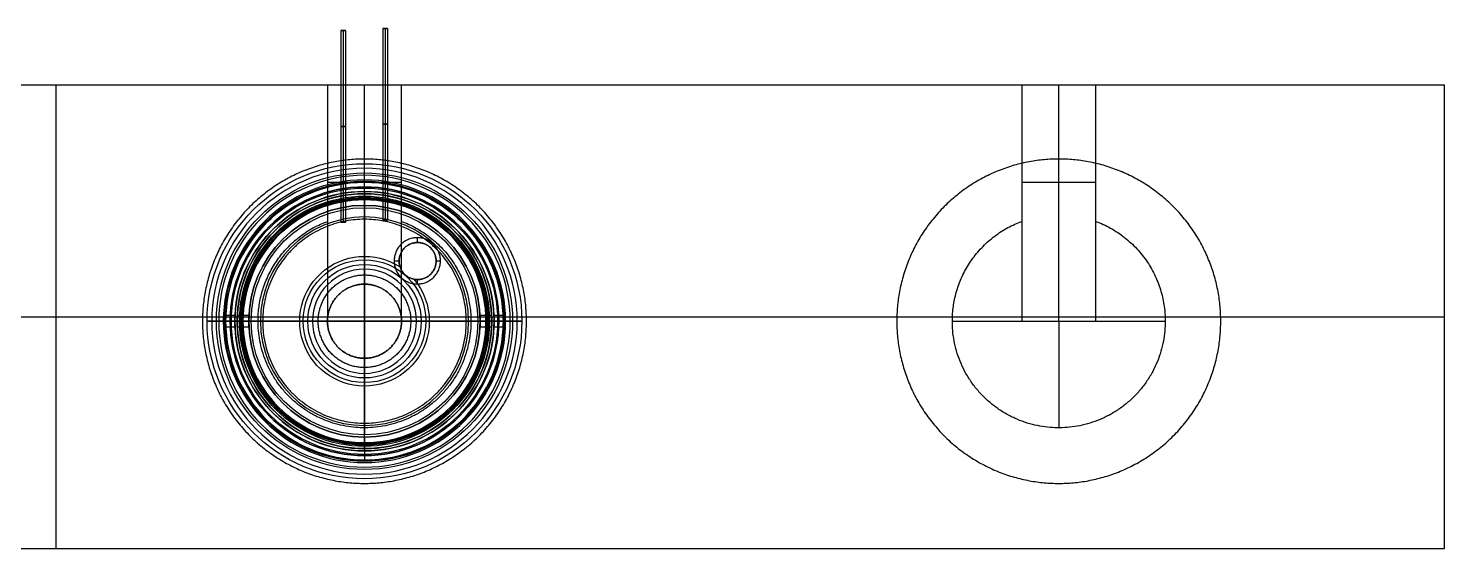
# Model space of a CAD drawing. Header units: millimetres. Extents: x 561 to 1161, y -49 to 63.
# Drawn here: x 855.2 to 1161.2, y -49.1 to 63.2 of the extents above; entities that cross this region are included whole.
import ezdxf

# ---------------------------------------------------------------- set-up
doc = ezdxf.new("R2010")
doc.units = ezdxf.units.MM
for name, color, linetype, true_color in [('bobines', 32, 'Continuous', 0xcb5a22), ('Case', 168, 'Continuous', 0x0b0b0b), ('imprimé', 152, 'Continuous', 0x1456c0), ('MDF', 33, 'Continuous', 0xc5a573)]:
    doc.layers.add(name, color=color, linetype=linetype, true_color=true_color)

msp = doc.modelspace()

# ---------------------------------------------------------------- linework, layer by layer
at = {"layer": 'bobines'}
for p, q in [((922.69, 62.77, -188.36), (923.69, 62.77, -188.36)), ((923.19, 62.77, -188.86), (923.19, 62.77, -187.86)), ((931.77, 63.21, -188.36), (932.77, 63.21, -188.36)), ((932.27, 63.21, -188.86), (932.27, 63.21, -187.86)), ((927.82, 22, -187.15), (927.82, 10, -187.15)), ((927.82, 22, -189.45), (927.82, 10, -189.45)), ((931.77, 21.78, -188.36), (932.77, 21.78, -188.36)), ((932.27, 21.78, -188.86), (932.27, 21.78, -187.86)), ((922.69, 21.35, -188.36), (923.69, 21.35, -188.36)), ((923.19, 21.35, -188.86), (923.19, 21.35, -187.86)), ((905.82, 0, -187.15), (917.82, 0, -187.15)), ((905.82, 0, -189.45), (917.82, 0, -189.45)), ((937.82, 0, -187.15), (949.82, 0, -187.15)), ((937.82, 0, -189.45), (949.82, 0, -189.45)), ((927.82, -10, -187.15), (927.82, -22, -187.15)), ((927.82, -10, -189.45), (927.82, -22, -189.45))]:
    msp.add_line(p, q, dxfattribs=at)
at = {"layer": 'bobines', "extrusion": (0, -1, 0)}
for points in [[(923.69, 62.77, -188.36), (923.69, 62.77, -187.86), (923.19, 62.77, -187.86), (922.69, 62.77, -187.86), (922.69, 62.77, -188.36), (922.69, 62.77, -188.86), (923.19, 62.77, -188.86), (923.69, 62.77, -188.86), (923.69, 62.77, -188.36)], [(932.77, 63.21, -188.36), (932.77, 63.21, -187.86), (932.27, 63.21, -187.86), (931.77, 63.21, -187.86), (931.77, 63.21, -188.36), (931.77, 63.21, -188.86), (932.27, 63.21, -188.86), (932.77, 63.21, -188.86), (932.77, 63.21, -188.36)], [(923.69, 42.06, -188.36), (923.69, 42.06, -187.86), (923.19, 42.06, -187.86), (922.69, 42.06, -187.86), (922.69, 42.06, -188.36), (922.69, 42.06, -188.86), (923.19, 42.06, -188.86), (923.69, 42.06, -188.86), (923.69, 42.06, -188.36)], [(932.77, 42.5, -188.36), (932.77, 42.5, -187.86), (932.27, 42.5, -187.86), (931.77, 42.5, -187.86), (931.77, 42.5, -188.36), (931.77, 42.5, -188.86), (932.27, 42.5, -188.86), (932.77, 42.5, -188.86), (932.77, 42.5, -188.36)], [(932.77, 21.78, -188.36), (932.77, 21.78, -187.86), (932.27, 21.78, -187.86), (931.77, 21.78, -187.86), (931.77, 21.78, -188.36), (931.77, 21.78, -188.86), (932.27, 21.78, -188.86), (932.77, 21.78, -188.86), (932.77, 21.78, -188.36)], [(923.69, 21.35, -188.36), (923.69, 21.35, -187.86), (923.19, 21.35, -187.86), (922.69, 21.35, -187.86), (922.69, 21.35, -188.36), (922.69, 21.35, -188.86), (923.19, 21.35, -188.86), (923.69, 21.35, -188.86), (923.69, 21.35, -188.36)]]:
    msp.add_rational_spline(points, [1, 0.707106781187, 1, 0.707106781187, 1, 0.707106781187, 1, 0.707106781187, 1], degree=2, knots=[0, 0, 0, 0.785398, 0.785398, 1.570796, 1.570796, 2.356194, 2.356194, 3.141593, 3.141593, 3.141593], dxfattribs=at)
at = {"layer": 'bobines'}
for points in [[(922.69, 62.77, -188.36), (922.69, 42.06, -188.36), (922.69, 21.35, -188.36)], [(923.19, 62.77, -187.86), (923.19, 42.06, -187.86), (923.19, 21.35, -187.86)], [(923.19, 62.77, -188.86), (923.19, 42.06, -188.86), (923.19, 21.35, -188.86)], [(923.69, 62.77, -188.36), (923.69, 42.06, -188.36), (923.69, 21.35, -188.36)], [(931.77, 63.21, -188.36), (931.77, 42.5, -188.36), (931.77, 21.78, -188.36)], [(932.27, 63.21, -187.86), (932.27, 42.5, -187.86), (932.27, 21.78, -187.86)], [(932.27, 63.21, -188.86), (932.27, 42.5, -188.86), (932.27, 21.78, -188.86)], [(932.77, 63.21, -188.36), (932.77, 42.5, -188.36), (932.77, 21.78, -188.36)], [(927.82, 22, -187.15), (927.82, 22, -188.3), (927.82, 22, -189.45)], [(927.82, 10, -189.45), (927.82, 10, -188.3), (927.82, 10, -187.15)], [(917.82, 0, -189.45), (917.82, 0, -188.3), (917.82, 0, -187.15)], [(905.82, 0, -187.15), (905.82, 0, -188.3), (905.82, 0, -189.45)], [(937.82, 0, -189.45), (937.82, 0, -188.3), (937.82, 0, -187.15)], [(949.82, 0, -187.15), (949.82, 0, -188.3), (949.82, 0, -189.45)], [(927.82, -10, -189.45), (927.82, -10, -188.3), (927.82, -10, -187.15)], [(927.82, -22, -187.15), (927.82, -22, -188.3), (927.82, -22, -189.45)]]:
    msp.add_open_spline(points, degree=2, dxfattribs=at)
for points, knots in [([(949.82, 0, -187.15), (949.82, -22, -187.15), (927.82, -22, -187.15), (905.82, -22, -187.15), (905.82, 0, -187.15), (905.82, 22, -187.15), (927.82, 22, -187.15), (949.82, 22, -187.15), (949.82, 0, -187.15)], [0, 0, 0, 34.557519, 34.557519, 69.115038, 69.115038, 103.672558, 103.672558, 138.230077, 138.230077, 138.230077]), ([(949.82, 0, -189.45), (949.82, -22, -189.45), (927.82, -22, -189.45), (905.82, -22, -189.45), (905.82, 0, -189.45), (905.82, 22, -189.45), (927.82, 22, -189.45), (949.82, 22, -189.45), (949.82, 0, -189.45)], [0, 0, 0, 34.557519, 34.557519, 69.115038, 69.115038, 103.672558, 103.672558, 138.230077, 138.230077, 138.230077]), ([(949.82, 0, -188.3), (949.82, -22, -188.3), (927.82, -22, -188.3), (905.82, -22, -188.3), (905.82, 0, -188.3), (905.82, 22, -188.3), (927.82, 22, -188.3), (949.82, 22, -188.3), (949.82, 0, -188.3)], [0, 0, 0, 34.557519, 34.557519, 69.115038, 69.115038, 103.672558, 103.672558, 138.230077, 138.230077, 138.230077]), ([(937.82, 0, -187.15), (937.82, 10, -187.15), (927.82, 10, -187.15), (917.82, 10, -187.15), (917.82, 0, -187.15), (917.82, -10, -187.15), (927.82, -10, -187.15), (937.82, -10, -187.15), (937.82, 0, -187.15)], [0, 0, 0, 15.707963, 15.707963, 31.415927, 31.415927, 47.12389, 47.12389, 62.831853, 62.831853, 62.831853]), ([(937.82, 0, -189.45), (937.82, 10, -189.45), (927.82, 10, -189.45), (917.82, 10, -189.45), (917.82, 0, -189.45), (917.82, -10, -189.45), (927.82, -10, -189.45), (937.82, -10, -189.45), (937.82, 0, -189.45)], [0, 0, 0, 15.707963, 15.707963, 31.415927, 31.415927, 47.12389, 47.12389, 62.831853, 62.831853, 62.831853]), ([(937.82, 0, -188.43), (937.82, 10, -188.43), (927.82, 10, -188.43), (917.82, 10, -188.43), (917.82, 0, -188.43), (917.82, -10, -188.43), (927.82, -10, -188.43), (937.82, -10, -188.43), (937.82, 0, -188.43)], [0, 0, 0, 15.707963, 15.707963, 31.415927, 31.415927, 47.12389, 47.12389, 62.831853, 62.831853, 62.831853])]:
    msp.add_rational_spline(points, [1, 0.707106781187, 1, 0.707106781187, 1, 0.707106781187, 1, 0.707106781187, 1], degree=2, knots=knots, dxfattribs=at)
at = {"layer": 'Case'}
for p, q in [((939.23, 18.04, 70.71), (939.23, 16.99, 70.71)), ((934.23, 13.04, 70.71), (935.29, 13.04, 70.71)), ((943.29, 13.04, 70.71), (944.23, 13.04, 70.71)), ((939.23, 8.99, 70.71), (939.23, 8.04, 70.71))]:
    msp.add_line(p, q, dxfattribs=at)
at = {"layer": 'Case', "extrusion": (1, 0, 0)}
for points in [[(30, -30.09), (34, -63.09)], [(34, -63.09), (26.5, -68.09)], [(30, 49.91), (33, 67.91)], [(33, 67.91), (28, 71.91)], [(30, -6.09), (30, -30.09)], [(30, -5.59), (30, 49.91)], [(24.5, -66.09), (29, -63.09)], [(29, -63.09), (25, -30.09)], [(28, 10.41), (28, -5.59)], [(27.5, 8.91), (27.5, -6.09)], [(22.5, 68.91), (27.5, 64.91)], [(27.5, 64.91), (25, 49.91)], [(25, 9.91), (26.5, 9.91)], [(25, -30.09), (25, 9.91)], [(25, 49.91), (25, 10.41)], [(0, -6.09), (0, -30.09)], [(0, -5.59), (0, 0.9)], [(0, 3.4), (0, 49.91)], [(0, 10.41), (0, 3.4)], [(0, 0.9), (0, -5.59)], [(0, 8.91), (0, 3.4)], [(0, 0.9), (0, -6.09)], [(0, -30.09), (0, 0.9)], [(0, 3.4), (0, 9.91)], [(0, 49.91), (0, 10.41)], [(0, -30.09), (0, 0.9)], [(0, 3.4), (0, 9.91)], [(0, 49.91), (0, 10.41)], [(0, 0.9), (0, -6.09)], [(0, 10.41), (0, 3.4)], [(0, 0.9), (0, -5.59)], [(0, -6.09), (0, -30.09)], [(0, -5.59), (0, 0.9)], [(0, 3.4), (0, 49.91)], [(0, 8.91), (0, 3.4)], [(-22.5, 68.91), (-27.5, 64.91)], [(-24.5, -66.09), (-29, -63.09)], [(-29, -63.09), (-25, -30.09)], [(-25, -30.09), (-25, 9.91)], [(-25, 9.91), (-26.5, 9.91)], [(-27.5, 64.91), (-25, 49.91)], [(-25, 49.91), (-25, 10.41)], [(-34, -63.09), (-26.5, -68.09)], [(-27.5, 8.91), (-27.5, -6.09)], [(-28, 10.41), (-28, -5.59)], [(-33, 67.91), (-28, 71.91)], [(-30, -6.09), (-30, -30.09)], [(-30, -30.09), (-34, -63.09)], [(-30, -5.59), (-30, 49.91)], [(-30, 49.91), (-33, 67.91)]]:
    msp.add_lwpolyline(points, dxfattribs=at)
at = {"layer": 'Case'}
for points in [[(927.82, 27.5), (927.82, 30)], [(927.82, 28), (927.82, 30)], [(927.82, 28), (927.82, 8)], [(927.82, 25), (927.82, 28)], [(927.82, 26.5), (927.82, 0)], [(927.82, 0), (927.82, 24.5)], [(927.82, 8), (927.82, 22.5)], [(900.32, 0), (897.82, 0)], [(899.82, 0), (897.82, 0)], [(899.82, 0), (919.82, 0)], [(902.82, 0), (899.82, 0)], [(901.32, 0), (927.82, 0)], [(927.82, 0), (903.32, 0)], [(919.82, 0), (905.32, 0)], [(927.82, 0), (952.32, 0)], [(954.32, 0), (927.82, 0)], [(927.82, -26.5), (927.82, 0)], [(927.82, 0), (927.82, -24.5)], [(955.82, 0), (935.82, 0)], [(935.82, 0), (950.32, 0)], [(952.82, 0), (955.82, 0)], [(955.32, 0), (957.82, 0)], [(955.82, 0), (957.82, 0)], [(927.82, -28), (927.82, -8)], [(927.82, -8), (927.82, -22.5)], [(927.82, -25), (927.82, -28)], [(927.82, -27.5), (927.82, -30)], [(927.82, -28), (927.82, -30)]]:
    msp.add_lwpolyline(points, dxfattribs=at)
at = {"layer": 'Case', "extrusion": (0, 1, 0)}
for points in [[(-897.82, -30.09), (-893.82, -63.09)], [(-893.82, -63.09), (-901.32, -68.09)], [(-897.82, 49.91), (-894.82, 67.91)], [(-894.82, 67.91), (-899.82, 71.91)], [(-903.32, -66.09), (-898.82, -63.09)], [(-898.82, -63.09), (-902.82, -30.09)], [(-905.32, 68.91), (-900.32, 64.91)], [(-900.32, 64.91), (-902.82, 49.91)], [(-902.82, 9.91), (-901.32, 9.91)], [(-950.32, 68.91), (-955.32, 64.91)], [(-952.32, -66.09), (-956.82, -63.09)], [(-952.82, 9.91), (-954.32, 9.91)], [(-956.82, -63.09), (-952.82, -30.09)], [(-955.32, 64.91), (-952.82, 49.91)], [(-961.82, -63.09), (-954.32, -68.09)], [(-960.82, 67.91), (-955.82, 71.91)], [(-957.82, -30.09), (-961.82, -63.09)], [(-957.82, 49.91), (-960.82, 67.91)]]:
    msp.add_lwpolyline(points, dxfattribs=at)
at = {"layer": 'Case'}
for centre, radius in [((927.82, 0, -63.09), 34), ((927.82, 0, -46.59), 32), ((927.82, 0, -65.59), 30.25), ((927.82, 0, -6.09), 30), ((927.82, 0, -30.09), 30), ((927.82, 0, -18.09), 30), ((927.82, 0, -63.09), 29), ((927.82, 0, -6.09), 28.75), ((927.82, 0, -6.09), 27.5), ((927.82, 0, 8.91), 27.5), ((927.82, 0, -46.59), 27), ((927.82, 0, 9.41), 27), ((927.82, 0, -64.59), 26.75), ((927.82, 0, -68.09), 26.5), ((927.82, 0, 9.91), 26.5), ((927.82, 0, 9.91), 26.25), ((927.82, 0, -30.09), 25), ((927.82, 0, 9.91), 25), ((927.82, 0, -10.09), 25), ((927.82, 0, -66.09), 24.5), ((927.82, 0, -68.09), 13.25), ((927.82, 0, -66.09), 12.25)]:
    msp.add_circle(centre, radius, dxfattribs=at)
at = {"layer": 'Case', "extrusion": (0, 0, -1)}
for centre, radius in [((-927.82, 0, -67.91), 33), ((-927.82, 0, -58.91), 31.5), ((-927.82, 0, -69.91), 30.5), ((-927.82, 0, 5.59), 30), ((-927.82, 0, -49.91), 30), ((-927.82, 0, -22.16), 30), ((-927.82, 0, 5.59), 29), ((-927.82, 0, -10.41), 28), ((-927.82, 0, 5.59), 28), ((-927.82, 0, -71.91), 28), ((-927.82, 0, -64.91), 27.5), ((-927.82, 0, -10.41), 26.5), ((-927.82, 0, -57.41), 26.25), ((-927.82, 0, -49.91), 25), ((-927.82, 0, -10.41), 25), ((-927.82, 0, -66.91), 25), ((-927.82, 0, -30.16), 25), ((-927.82, 0, -68.91), 22.5), ((-927.82, 0, -68.91), 11.25)]:
    msp.add_circle(centre, radius, dxfattribs=at)
for centre, radius, start, end in [((-927.82, 0, -2.41), 28, 2.5066, 177.4934), ((-927.82, 0, -71.91), 14, 180, 123.2653), ((-927.82, 0, -71.91), 14, 139.6252, 180), ((-927.82, 0, -2.41), 28, 182.5066, 357.4934)]:
    msp.add_arc(centre, radius, start, end, dxfattribs=at)
at = {"layer": 'Case'}
for start, end in [(2.5535, 177.4465), (182.5535, 357.4465)]:
    msp.add_arc((927.82, 0, 1.91), 27.5, start, end, dxfattribs=at)
for points in [[(927.82, 27.5, 8.91), (927.82, 27, 9.41), (927.82, 26.5, 9.91)], [(939.23, 18.04, 70.71), (939.23, 18.04, 69.81), (939.23, 18.04, 68.91)], [(939.29, 16.99, 71.91), (939.29, 16.99, 71.31), (939.29, 16.99, 70.71)], [(934.23, 13.04, 70.71), (934.23, 13.04, 69.81), (934.23, 13.04, 68.91)], [(935.29, 12.99, 71.91), (935.29, 12.99, 71.31), (935.29, 12.99, 70.71)], [(943.29, 12.99, 71.91), (943.29, 12.99, 71.31), (943.29, 12.99, 70.71)], [(944.23, 13.04, 70.71), (944.23, 13.04, 69.81), (944.23, 13.04, 68.91)], [(927.82, 8, 71.91), (927.82, 8, 70.41), (927.82, 8, 68.91)], [(939.23, 8.04, 70.71), (939.23, 8.04, 69.81), (939.23, 8.04, 68.91)], [(939.29, 8.99, 71.91), (939.29, 8.99, 71.31), (939.29, 8.99, 70.71)], [(899.82, 0, 0.9), (898.82, 0, 0.9), (897.82, 0, 0.9)], [(899.85, 1.25, 2.15), (898.85, 1.25, 2.15), (897.85, 1.25, 2.15)], [(902.82, 0, 0.9), (901.57, 0, 0.9), (900.32, 0, 0.9)], [(900.32, 0, 8.91), (900.82, 0, 9.41), (901.32, 0, 9.91)], [(902.85, 1.25, 2.15), (901.6, 1.25, 2.15), (900.35, 1.25, 2.15)], [(935.82, 0, 71.91), (935.82, 0, 70.41), (935.82, 0, 68.91)], [(955.29, 1.25, 2.15), (954.04, 1.25, 2.15), (952.79, 1.25, 2.15)], [(955.32, 0, 0.9), (954.07, 0, 0.9), (952.82, 0, 0.9)], [(957.79, 1.25, 2.15), (956.79, 1.25, 2.15), (955.79, 1.25, 2.15)], [(957.82, 0, 0.9), (956.82, 0, 0.9), (955.82, 0, 0.9)], [(899.82, 0, 3.4), (898.82, 0, 3.4), (897.82, 0, 3.4)], [(899.85, -1.25, 2.15), (898.85, -1.25, 2.15), (897.85, -1.25, 2.15)], [(902.82, 0, 3.4), (901.57, 0, 3.4), (900.32, 0, 3.4)], [(902.85, -1.25, 2.15), (901.6, -1.25, 2.15), (900.35, -1.25, 2.15)], [(919.82, 0, 71.91), (919.82, 0, 70.41), (919.82, 0, 68.91)], [(955.29, -1.25, 2.15), (954.04, -1.25, 2.15), (952.79, -1.25, 2.15)], [(955.32, 0, 3.4), (954.07, 0, 3.4), (952.82, 0, 3.4)], [(955.32, 0, 8.91), (954.82, 0, 9.41), (954.32, 0, 9.91)], [(957.79, -1.25, 2.15), (956.79, -1.25, 2.15), (955.79, -1.25, 2.15)], [(957.82, 0, 3.4), (956.82, 0, 3.4), (955.82, 0, 3.4)], [(927.82, -8, 71.91), (927.82, -8, 70.41), (927.82, -8, 68.91)], [(927.82, -27.5, 8.91), (927.82, -27, 9.41), (927.82, -26.5, 9.91)]]:
    msp.add_open_spline(points, degree=2, dxfattribs=at)
for points, knots in [([(944.23, 13.04, 70.71), (944.23, 8.04, 70.71), (939.23, 8.04, 70.71), (934.23, 8.04, 70.71), (934.23, 13.04, 70.71), (934.23, 18.04, 70.71), (939.23, 18.04, 70.71), (944.23, 18.04, 70.71), (944.23, 13.04, 70.71)], [0, 0, 0, 7.853982, 7.853982, 15.707963, 15.707963, 23.561945, 23.561945, 31.415927, 31.415927, 31.415927]), ([(944.23, 13.04, 68.91), (944.23, 8.04, 68.91), (939.23, 8.04, 68.91), (934.23, 8.04, 68.91), (934.23, 13.04, 68.91), (934.23, 18.04, 68.91), (939.23, 18.04, 68.91), (944.23, 18.04, 68.91), (944.23, 13.04, 68.91)], [0, 0, 0, 7.853982, 7.853982, 15.707963, 15.707963, 23.561945, 23.561945, 31.415927, 31.415927, 31.415927]), ([(944.23, 13.04, 69.21), (944.23, 8.04, 69.21), (939.23, 8.04, 69.21), (934.23, 8.04, 69.21), (934.23, 13.04, 69.21), (934.23, 18.04, 69.21), (939.23, 18.04, 69.21), (944.23, 18.04, 69.21), (944.23, 13.04, 69.21)], [0, 0, 0, 7.853982, 7.853982, 15.707963, 15.707963, 23.561945, 23.561945, 31.415927, 31.415927, 31.415927]), ([(943.29, 12.99, 70.71), (943.29, 16.99, 70.71), (939.29, 16.99, 70.71), (935.29, 16.99, 70.71), (935.29, 12.99, 70.71), (935.29, 8.99, 70.71), (939.29, 8.99, 70.71), (943.29, 8.99, 70.71), (943.29, 12.99, 70.71)], [-25.132741, -25.132741, -25.132741, -18.849556, -18.849556, -12.566371, -12.566371, -6.283185, -6.283185, 0, 0, 0]), ([(943.29, 12.99, 71.91), (943.29, 16.99, 71.91), (939.29, 16.99, 71.91), (935.29, 16.99, 71.91), (935.29, 12.99, 71.91), (935.29, 8.99, 71.91), (939.29, 8.99, 71.91), (943.29, 8.99, 71.91), (943.29, 12.99, 71.91)], [-25.132741, -25.132741, -25.132741, -18.849556, -18.849556, -12.566371, -12.566371, -6.283185, -6.283185, 0, 0, 0]), ([(943.29, 12.99, 71.24), (943.29, 8.99, 71.24), (939.29, 8.99, 71.24), (935.29, 8.99, 71.24), (935.29, 12.99, 71.24), (935.29, 16.99, 71.24), (939.29, 16.99, 71.24), (943.29, 16.99, 71.24), (943.29, 12.99, 71.24)], [0, 0, 0, 6.283185, 6.283185, 12.566371, 12.566371, 18.849556, 18.849556, 25.132741, 25.132741, 25.132741]), ([(935.82, 0, 71.91), (935.82, 8, 71.91), (927.82, 8, 71.91), (919.82, 8, 71.91), (919.82, 0, 71.91), (919.82, -8, 71.91), (927.82, -8, 71.91), (935.82, -8, 71.91), (935.82, 0, 71.91)], [-50.265482, -50.265482, -50.265482, -37.699112, -37.699112, -25.132741, -25.132741, -12.566371, -12.566371, 0, 0, 0]), ([(935.82, 0, 68.91), (935.82, -8, 68.91), (927.82, -8, 68.91), (919.82, -8, 68.91), (919.82, 0, 68.91), (919.82, 8, 68.91), (927.82, 8, 68.91), (935.82, 8, 68.91), (935.82, 0, 68.91)], [0, 0, 0, 12.566371, 12.566371, 25.132741, 25.132741, 37.699112, 37.699112, 50.265482, 50.265482, 50.265482]), ([(935.82, 0, 71.26), (935.82, -8, 71.26), (927.82, -8, 71.26), (919.82, -8, 71.26), (919.82, 0, 71.26), (919.82, 8, 71.26), (927.82, 8, 71.26), (935.82, 8, 71.26), (935.82, 0, 71.26)], [0, 0, 0, 12.566371, 12.566371, 25.132741, 25.132741, 37.699112, 37.699112, 50.265482, 50.265482, 50.265482])]:
    msp.add_rational_spline(points, [1, 0.707106781187, 1, 0.707106781187, 1, 0.707106781187, 1, 0.707106781187, 1], degree=2, knots=knots, dxfattribs=at)
for points, knots in [([(897.85, 1.25, 2.15), (897.85, 1.25, 1.99), (897.85, 1.22, 1.83), (897.84, 1.09, 1.52), (897.84, 1, 1.39), (897.83, 0.77, 1.15), (897.83, 0.63, 1.06), (897.82, 0.33, 0.94), (897.82, 0.16, 0.9), (897.82, 0, 0.9), (897.82, -0.16, 0.9), (897.82, -0.33, 0.94), (897.83, -0.63, 1.06), (897.83, -0.77, 1.15), (897.84, -1, 1.39), (897.84, -1.09, 1.52), (897.85, -1.22, 1.83), (897.85, -1.25, 1.99), (897.85, -1.25, 2.15), (897.85, -1.25, 2.32), (897.85, -1.22, 2.48), (897.84, -1.09, 2.78), (897.84, -1, 2.92), (897.83, -0.77, 3.15), (897.83, -0.63, 3.25), (897.82, -0.33, 3.37), (897.82, -0.16, 3.4), (897.82, 0, 3.4), (897.82, 0.16, 3.4), (897.82, 0.33, 3.37), (897.83, 0.63, 3.25), (897.83, 0.77, 3.15), (897.84, 1, 2.92), (897.84, 1.09, 2.78), (897.85, 1.22, 2.48), (897.85, 1.25, 2.32), (897.85, 1.25, 2.15)], [0, 0, 0, 0, 0.494101, 0.494101, 0.98818, 0.98818, 1.482259, 1.482259, 1.976359, 1.976359, 1.976359, 2.47046, 2.47046, 2.964539, 2.964539, 3.458618, 3.458618, 3.952719, 3.952719, 3.952719, 4.44682, 4.44682, 4.940899, 4.940899, 5.434978, 5.434978, 5.929078, 5.929078, 5.929078, 6.423179, 6.423179, 6.917258, 6.917258, 7.411337, 7.411337, 7.905438, 7.905438, 7.905438, 7.905438]), ([(899.85, 1.25, 2.15), (899.85, 1.25, 2.32), (899.85, 1.22, 2.48), (899.84, 1.09, 2.78), (899.84, 1, 2.92), (899.83, 0.77, 3.15), (899.83, 0.63, 3.25), (899.82, 0.33, 3.37), (899.82, 0.16, 3.4), (899.82, 0, 3.4), (899.82, -0.16, 3.4), (899.82, -0.33, 3.37), (899.83, -0.63, 3.25), (899.83, -0.77, 3.15), (899.84, -1, 2.92), (899.84, -1.09, 2.78), (899.85, -1.22, 2.48), (899.85, -1.25, 2.32), (899.85, -1.25, 2.15), (899.85, -1.25, 1.99), (899.85, -1.22, 1.83), (899.84, -1.09, 1.52), (899.84, -1, 1.39), (899.83, -0.77, 1.15), (899.83, -0.63, 1.06), (899.82, -0.33, 0.94), (899.82, -0.16, 0.9), (899.82, 0, 0.9), (899.82, 0.16, 0.9), (899.82, 0.33, 0.94), (899.83, 0.63, 1.06), (899.83, 0.77, 1.15), (899.84, 1, 1.39), (899.84, 1.09, 1.52), (899.85, 1.22, 1.83), (899.85, 1.25, 1.99), (899.85, 1.25, 2.15)], [0, 0, 0, 0, 0.494111, 0.494111, 0.988196, 0.988196, 1.482282, 1.482282, 1.976393, 1.976393, 1.976393, 2.470503, 2.470503, 2.964589, 2.964589, 3.458674, 3.458674, 3.952785, 3.952785, 3.952785, 4.446896, 4.446896, 4.940981, 4.940981, 5.435067, 5.435067, 5.929178, 5.929178, 5.929178, 6.423288, 6.423288, 6.917374, 6.917374, 7.411459, 7.411459, 7.90557, 7.90557, 7.90557, 7.90557]), ([(900.35, 1.25, 2.15), (900.35, 1.25, 1.99), (900.35, 1.22, 1.83), (900.34, 1.09, 1.52), (900.34, 1, 1.39), (900.33, 0.77, 1.15), (900.33, 0.63, 1.06), (900.32, 0.33, 0.94), (900.32, 0.16, 0.9), (900.32, 0, 0.9), (900.32, -0.16, 0.9), (900.32, -0.33, 0.94), (900.33, -0.63, 1.06), (900.33, -0.77, 1.15), (900.34, -1, 1.39), (900.34, -1.09, 1.52), (900.35, -1.22, 1.83), (900.35, -1.25, 1.99), (900.35, -1.25, 2.15), (900.35, -1.25, 2.32), (900.35, -1.22, 2.48), (900.34, -1.09, 2.78), (900.34, -1, 2.92), (900.33, -0.77, 3.15), (900.33, -0.63, 3.25), (900.32, -0.33, 3.37), (900.32, -0.16, 3.4), (900.32, 0, 3.4), (900.32, 0.16, 3.4), (900.32, 0.33, 3.37), (900.33, 0.63, 3.25), (900.33, 0.77, 3.15), (900.34, 1, 2.92), (900.34, 1.09, 2.78), (900.35, 1.22, 2.48), (900.35, 1.25, 2.32), (900.35, 1.25, 2.15)], [0, 0, 0, 0, 0.494114, 0.494114, 0.988201, 0.988201, 1.482288, 1.482288, 1.976402, 1.976402, 1.976402, 2.470515, 2.470515, 2.964603, 2.964603, 3.45869, 3.45869, 3.952804, 3.952804, 3.952804, 4.446917, 4.446917, 4.941005, 4.941005, 5.435092, 5.435092, 5.929206, 5.929206, 5.929206, 6.423319, 6.423319, 6.917407, 6.917407, 7.411494, 7.411494, 7.905608, 7.905608, 7.905608, 7.905608]), ([(902.85, 1.25, 2.15), (902.85, 1.25, 2.32), (902.85, 1.22, 2.48), (902.84, 1.09, 2.78), (902.84, 1, 2.92), (902.83, 0.77, 3.15), (902.83, 0.63, 3.25), (902.82, 0.33, 3.37), (902.82, 0.16, 3.4), (902.82, 0, 3.4), (902.82, -0.16, 3.4), (902.82, -0.33, 3.37), (902.83, -0.63, 3.25), (902.83, -0.77, 3.15), (902.84, -1, 2.92), (902.84, -1.09, 2.78), (902.85, -1.22, 2.48), (902.85, -1.25, 2.32), (902.85, -1.25, 2.15), (902.85, -1.25, 1.99), (902.85, -1.22, 1.83), (902.84, -1.09, 1.52), (902.84, -1, 1.39), (902.83, -0.77, 1.15), (902.83, -0.63, 1.06), (902.82, -0.33, 0.94), (902.82, -0.16, 0.9), (902.82, 0, 0.9), (902.82, 0.16, 0.9), (902.82, 0.33, 0.94), (902.83, 0.63, 1.06), (902.83, 0.77, 1.15), (902.84, 1, 1.39), (902.84, 1.09, 1.52), (902.85, 1.22, 1.83), (902.85, 1.25, 1.99), (902.85, 1.25, 2.15)], [0, 0, 0, 0, 0.49413, 0.49413, 0.988229, 0.988229, 1.482327, 1.482327, 1.976458, 1.976458, 1.976458, 2.470588, 2.470588, 2.964687, 2.964687, 3.458785, 3.458785, 3.952916, 3.952916, 3.952916, 4.447046, 4.447046, 4.941144, 4.941144, 5.435243, 5.435243, 5.929373, 5.929373, 5.929373, 6.423504, 6.423504, 6.917602, 6.917602, 7.411701, 7.411701, 7.905831, 7.905831, 7.905831, 7.905831]), ([(952.79, 1.25, 2.15), (952.79, 1.25, 1.99), (952.79, 1.22, 1.83), (952.8, 1.09, 1.52), (952.8, 1, 1.39), (952.81, 0.77, 1.15), (952.81, 0.63, 1.06), (952.82, 0.33, 0.94), (952.82, 0.16, 0.9), (952.82, 0, 0.9)], [0, 0, 0, 0, 0.49413, 0.49413, 0.988229, 0.988229, 1.482327, 1.482327, 1.976458, 1.976458, 1.976458, 1.976458]), ([(952.82, 0, 3.4), (952.82, 0.16, 3.4), (952.82, 0.33, 3.37), (952.81, 0.63, 3.25), (952.81, 0.77, 3.15), (952.8, 1, 2.92), (952.8, 1.09, 2.78), (952.79, 1.22, 2.48), (952.79, 1.25, 2.32), (952.79, 1.25, 2.15)], [0, 0, 0, 0, 0.49413, 0.49413, 0.988229, 0.988229, 1.482327, 1.482327, 1.976458, 1.976458, 1.976458, 1.976458]), ([(952.82, 0, 0.9), (952.82, -0.16, 0.9), (952.82, -0.33, 0.94), (952.81, -0.63, 1.06), (952.81, -0.77, 1.15), (952.8, -1, 1.39), (952.8, -1.09, 1.52), (952.79, -1.22, 1.83), (952.79, -1.25, 1.99), (952.79, -1.25, 2.15), (952.79, -1.25, 2.32), (952.79, -1.22, 2.48), (952.8, -1.09, 2.78), (952.8, -1, 2.92), (952.81, -0.77, 3.15), (952.81, -0.63, 3.25), (952.82, -0.33, 3.37), (952.82, -0.16, 3.4), (952.82, 0, 3.4)], [0, 0, 0, 0, 0.49413, 0.49413, 0.988229, 0.988229, 1.482327, 1.482327, 1.976458, 1.976458, 1.976458, 2.470588, 2.470588, 2.964687, 2.964687, 3.458785, 3.458785, 3.952916, 3.952916, 3.952916, 3.952916]), ([(955.32, 0, 0.9), (955.32, 0.16, 0.9), (955.32, 0.33, 0.94), (955.31, 0.63, 1.06), (955.31, 0.77, 1.15), (955.3, 1, 1.39), (955.3, 1.09, 1.52), (955.29, 1.22, 1.83), (955.29, 1.25, 1.99), (955.29, 1.25, 2.15)], [0, 0, 0, 0, 0.494114, 0.494114, 0.988201, 0.988201, 1.482288, 1.482288, 1.976402, 1.976402, 1.976402, 1.976402]), ([(955.29, 1.25, 2.15), (955.29, 1.25, 2.32), (955.29, 1.22, 2.48), (955.3, 1.09, 2.78), (955.3, 1, 2.92), (955.31, 0.77, 3.15), (955.31, 0.63, 3.25), (955.32, 0.33, 3.37), (955.32, 0.16, 3.4), (955.32, 0, 3.4)], [0, 0, 0, 0, 0.494114, 0.494114, 0.988201, 0.988201, 1.482288, 1.482288, 1.976402, 1.976402, 1.976402, 1.976402]), ([(955.32, 0, 3.4), (955.32, -0.16, 3.4), (955.32, -0.33, 3.37), (955.31, -0.63, 3.25), (955.31, -0.77, 3.15), (955.3, -1, 2.92), (955.3, -1.09, 2.78), (955.29, -1.22, 2.48), (955.29, -1.25, 2.32), (955.29, -1.25, 2.15), (955.29, -1.25, 1.99), (955.29, -1.22, 1.83), (955.3, -1.09, 1.52), (955.3, -1, 1.39), (955.31, -0.77, 1.15), (955.31, -0.63, 1.06), (955.32, -0.33, 0.94), (955.32, -0.16, 0.9), (955.32, 0, 0.9)], [0, 0, 0, 0, 0.494114, 0.494114, 0.988201, 0.988201, 1.482288, 1.482288, 1.976402, 1.976402, 1.976402, 2.470516, 2.470516, 2.964603, 2.964603, 3.45869, 3.45869, 3.952804, 3.952804, 3.952804, 3.952804]), ([(955.79, 1.25, 2.15), (955.79, 1.25, 1.99), (955.79, 1.22, 1.83), (955.8, 1.09, 1.52), (955.8, 1, 1.39), (955.81, 0.77, 1.15), (955.81, 0.63, 1.06), (955.82, 0.33, 0.94), (955.82, 0.16, 0.9), (955.82, 0, 0.9)], [0, 0, 0, 0, 0.494111, 0.494111, 0.988196, 0.988196, 1.482282, 1.482282, 1.976393, 1.976393, 1.976393, 1.976393]), ([(955.82, 0, 3.4), (955.82, 0.16, 3.4), (955.82, 0.33, 3.37), (955.81, 0.63, 3.25), (955.81, 0.77, 3.15), (955.8, 1, 2.92), (955.8, 1.09, 2.78), (955.79, 1.22, 2.48), (955.79, 1.25, 2.32), (955.79, 1.25, 2.15)], [0, 0, 0, 0, 0.494111, 0.494111, 0.988196, 0.988196, 1.482282, 1.482282, 1.976393, 1.976393, 1.976393, 1.976393]), ([(955.82, 0, 0.9), (955.82, -0.16, 0.9), (955.82, -0.33, 0.94), (955.81, -0.63, 1.06), (955.81, -0.77, 1.15), (955.8, -1, 1.39), (955.8, -1.09, 1.52), (955.79, -1.22, 1.83), (955.79, -1.25, 1.99), (955.79, -1.25, 2.15), (955.79, -1.25, 2.32), (955.79, -1.22, 2.48), (955.8, -1.09, 2.78), (955.8, -1, 2.92), (955.81, -0.77, 3.15), (955.81, -0.63, 3.25), (955.82, -0.33, 3.37), (955.82, -0.16, 3.4), (955.82, 0, 3.4)], [0, 0, 0, 0, 0.494111, 0.494111, 0.988196, 0.988196, 1.482282, 1.482282, 1.976393, 1.976393, 1.976393, 2.470503, 2.470503, 2.964589, 2.964589, 3.458674, 3.458674, 3.952785, 3.952785, 3.952785, 3.952785]), ([(957.82, 0, 0.9), (957.82, 0.16, 0.9), (957.82, 0.33, 0.94), (957.81, 0.63, 1.06), (957.81, 0.77, 1.15), (957.8, 1, 1.39), (957.8, 1.09, 1.52), (957.8, 1.22, 1.83), (957.79, 1.25, 1.99), (957.79, 1.25, 2.15)], [0, 0, 0, 0, 0.494101, 0.494101, 0.98818, 0.98818, 1.482259, 1.482259, 1.976359, 1.976359, 1.976359, 1.976359]), ([(957.79, 1.25, 2.15), (957.79, 1.25, 2.32), (957.8, 1.22, 2.48), (957.8, 1.09, 2.78), (957.8, 1, 2.92), (957.81, 0.77, 3.15), (957.81, 0.63, 3.25), (957.82, 0.33, 3.37), (957.82, 0.16, 3.4), (957.82, 0, 3.4)], [0, 0, 0, 0, 0.494101, 0.494101, 0.98818, 0.98818, 1.482259, 1.482259, 1.976359, 1.976359, 1.976359, 1.976359]), ([(957.82, 0, 3.4), (957.82, -0.16, 3.4), (957.82, -0.33, 3.37), (957.81, -0.63, 3.25), (957.81, -0.77, 3.15), (957.8, -1, 2.92), (957.8, -1.09, 2.78), (957.8, -1.22, 2.48), (957.79, -1.25, 2.32), (957.79, -1.25, 2.15), (957.79, -1.25, 1.99), (957.8, -1.22, 1.83), (957.8, -1.09, 1.52), (957.8, -1, 1.39), (957.81, -0.77, 1.15), (957.81, -0.63, 1.06), (957.82, -0.33, 0.94), (957.82, -0.16, 0.9), (957.82, 0, 0.9)], [0, 0, 0, 0, 0.494101, 0.494101, 0.98818, 0.98818, 1.482259, 1.482259, 1.976359, 1.976359, 1.976359, 2.47046, 2.47046, 2.964539, 2.964539, 3.458618, 3.458618, 3.952719, 3.952719, 3.952719, 3.952719])]:
    msp.add_open_spline(points, degree=3, knots=knots, dxfattribs=at)
at = {"layer": 'imprimé'}
for p, q in [((861.19, -49.08, -124.76), (861.19, 50.92, -124.76)), ((861.19, -49.08, -124.26), (861.19, 50.92, -124.26)), ((561.19, 0.92, -124.76), (1161.19, 0.92, -124.76)), ((561.19, 0.92, -124.26), (1161.19, 0.92, -124.26))]:
    msp.add_line(p, q, dxfattribs=at)
for points in [[(1161.19, 50.92, -124.76), (861.19, 50.92, -124.76), (561.19, 50.92, -124.76)], [(1161.19, 50.92, -124.26), (861.19, 50.92, -124.26), (561.19, 50.92, -124.26)], [(1161.19, 50.92, -124.51), (861.19, 50.92, -124.51), (561.19, 50.92, -124.51)], [(861.19, 50.92, -124.76), (861.19, 50.92, -124.51), (861.19, 50.92, -124.26)], [(1161.19, -49.08, -124.76), (1161.19, 0.92, -124.76), (1161.19, 50.92, -124.76)], [(1161.19, 50.92, -124.76), (1161.19, 50.92, -124.51), (1161.19, 50.92, -124.26)], [(1161.19, -49.08, -124.26), (1161.19, 0.92, -124.26), (1161.19, 50.92, -124.26)], [(1161.19, -49.08, -124.51), (1161.19, 0.92, -124.51), (1161.19, 50.92, -124.51)], [(1161.19, 0.92, -124.76), (1161.19, 0.92, -124.51), (1161.19, 0.92, -124.26)], [(561.19, -49.08, -124.76), (861.19, -49.08, -124.76), (1161.19, -49.08, -124.76)], [(561.19, -49.08, -124.26), (861.19, -49.08, -124.26), (1161.19, -49.08, -124.26)], [(561.19, -49.08, -124.51), (861.19, -49.08, -124.51), (1161.19, -49.08, -124.51)], [(861.19, -49.08, -124.76), (861.19, -49.08, -124.51), (861.19, -49.08, -124.26)], [(1161.19, -49.08, -124.76), (1161.19, -49.08, -124.51), (1161.19, -49.08, -124.26)]]:
    msp.add_open_spline(points, degree=2, dxfattribs=at)
at = {"layer": 'MDF'}
for p, q in [((861.19, -49.08, -196.95), (861.19, 50.92, -196.95)), ((861.19, -49.08, -186.95), (861.19, 50.92, -186.95)), ((861.19, -49.08, -68.21), (861.19, 50.92, -68.21)), ((861.19, -49.08, -48.21), (861.19, 50.92, -48.21)), ((927.82, 0, -189.45), (927.82, 50.92, -189.45)), ((1077.82, 0, -189.45), (1077.82, 50.92, -189.45)), ((919.82, 30.03, -189.45), (935.82, 30.03, -189.45)), ((1069.82, 30.03, -189.45), (1085.82, 30.03, -189.45)), ((561.19, 0.92, -196.95), (1161.19, 0.92, -196.95)), ((800.8, 0.92, -186.95), (904.84, 0.92, -186.95)), ((812.81, 0.92, -68.21), (892.83, 0.92, -68.21)), ((812.81, 0.92, -48.21), (892.83, 0.92, -48.21)), ((927.82, 0, -189.45), (927.82, -23, -189.45)), ((950.8, 0.92, -186.95), (1054.84, 0.92, -186.95)), ((962.81, 0.92, -68.21), (1042.83, 0.92, -68.21)), ((962.81, 0.92, -48.21), (1042.83, 0.92, -48.21)), ((1077.82, 0, -189.45), (1077.82, -23, -189.45)), ((1100.8, 0.92, -186.95), (1161.19, 0.92, -186.95)), ((1112.81, 0.92, -68.21), (1161.19, 0.92, -68.21)), ((1112.81, 0.92, -48.21), (1161.19, 0.92, -48.21)), ((904.82, 0, -189.45), (919.82, 0, -189.45)), ((935.82, 0, -189.45), (950.82, 0, -189.45)), ((1054.82, 0, -189.45), (1069.82, 0, -189.45)), ((1085.82, 0, -189.45), (1100.82, 0, -189.45))]:
    msp.add_line(p, q, dxfattribs=at)
for points in [[(1161.19, 50.92, -196.95), (861.19, 50.92, -196.95), (561.19, 50.92, -196.95)], [(1161.19, 50.92, -191.95), (861.19, 50.92, -191.95), (561.19, 50.92, -191.95)], [(1161.19, 50.92, -68.21), (861.19, 50.92, -68.21), (561.19, 50.92, -68.21)], [(1161.19, 50.92, -48.21), (861.19, 50.92, -48.21), (561.19, 50.92, -48.21)], [(1161.19, 50.92, -58.21), (861.19, 50.92, -58.21), (561.19, 50.92, -58.21)], [(919.82, 50.92, -186.95), (852.82, 50.92, -186.95), (785.82, 50.92, -186.95)], [(861.19, 50.92, -196.95), (861.19, 50.92, -191.95), (861.19, 50.92, -186.95)], [(861.19, 50.92, -68.21), (861.19, 50.92, -58.21), (861.19, 50.92, -48.21)], [(919.82, 50.92, -186.95), (919.82, 50.92, -188.2), (919.82, 50.92, -189.45)], [(935.82, 50.92, -189.45), (927.82, 50.92, -189.45), (919.82, 50.92, -189.45)], [(919.82, 50.92, -186.95), (919.82, 36.24, -186.95), (919.82, 21.56, -186.95)], [(919.82, 50.92, -189.45), (919.82, 25.46, -189.45), (919.82, 0, -189.45)], [(919.82, 50.92, -188.2), (919.82, 36.24, -188.2), (919.82, 21.56, -188.2)], [(935.82, 0, -189.45), (935.82, 25.46, -189.45), (935.82, 50.92, -189.45)], [(935.82, 50.92, -189.45), (935.82, 50.92, -188.2), (935.82, 50.92, -186.95)], [(935.82, 21.56, -186.95), (935.82, 36.24, -186.95), (935.82, 50.92, -186.95)], [(1069.82, 50.92, -186.95), (1002.82, 50.92, -186.95), (935.82, 50.92, -186.95)], [(935.82, 21.56, -188.2), (935.82, 36.24, -188.2), (935.82, 50.92, -188.2)], [(1069.82, 50.92, -186.95), (1069.82, 50.92, -188.2), (1069.82, 50.92, -189.45)], [(1085.82, 50.92, -189.45), (1077.82, 50.92, -189.45), (1069.82, 50.92, -189.45)], [(1069.82, 50.92, -186.95), (1069.82, 36.24, -186.95), (1069.82, 21.56, -186.95)], [(1069.82, 50.92, -189.45), (1069.82, 25.46, -189.45), (1069.82, 0, -189.45)], [(1069.82, 50.92, -188.2), (1069.82, 36.24, -188.2), (1069.82, 21.56, -188.2)], [(1161.19, 50.92, -186.95), (1123.51, 50.92, -186.95), (1085.82, 50.92, -186.95)], [(1085.82, 0, -189.45), (1085.82, 25.46, -189.45), (1085.82, 50.92, -189.45)], [(1085.82, 50.92, -189.45), (1085.82, 50.92, -188.2), (1085.82, 50.92, -186.95)], [(1085.82, 21.56, -186.95), (1085.82, 36.24, -186.95), (1085.82, 50.92, -186.95)], [(1085.82, 21.56, -188.2), (1085.82, 36.24, -188.2), (1085.82, 50.92, -188.2)], [(1161.19, -49.08, -196.95), (1161.19, 0.92, -196.95), (1161.19, 50.92, -196.95)], [(1161.19, 50.92, -196.95), (1161.19, 50.92, -191.95), (1161.19, 50.92, -186.95)], [(1161.19, -49.08, -186.95), (1161.19, 0.92, -186.95), (1161.19, 50.92, -186.95)], [(1161.19, -49.08, -191.95), (1161.19, 0.92, -191.95), (1161.19, 50.92, -191.95)], [(1161.19, -49.08, -68.21), (1161.19, 0.92, -68.21), (1161.19, 50.92, -68.21)], [(1161.19, 50.92, -68.21), (1161.19, 50.92, -58.21), (1161.19, 50.92, -48.21)], [(1161.19, -49.08, -48.21), (1161.19, 0.92, -48.21), (1161.19, 50.92, -48.21)], [(1161.19, -49.08, -58.21), (1161.19, 0.92, -58.21), (1161.19, 50.92, -58.21)], [(927.82, 35, -48.21), (927.82, 35, -58.21), (927.82, 35, -68.21)], [(1077.82, 35, -48.21), (1077.82, 35, -58.21), (1077.82, 35, -68.21)], [(919.82, 30.03, -189.45), (919.82, 30.03, -188.2), (919.82, 30.03, -186.95)], [(935.82, 30.03, -189.45), (935.82, 30.03, -188.2), (935.82, 30.03, -186.95)], [(1069.82, 30.03, -189.45), (1069.82, 30.03, -188.2), (1069.82, 30.03, -186.95)], [(1085.82, 30.03, -189.45), (1085.82, 30.03, -188.2), (1085.82, 30.03, -186.95)], [(919.82, 21.56, -186.95), (919.82, 21.56, -188.2), (919.82, 21.56, -189.45)], [(919.82, 21.56, -189.45), (919.82, 10.78, -189.45), (919.82, 0, -189.45)], [(935.82, 21.56, -189.45), (935.82, 21.56, -188.2), (935.82, 21.56, -186.95)], [(935.82, 0, -189.45), (935.82, 10.78, -189.45), (935.82, 21.56, -189.45)], [(1069.82, 21.56, -186.95), (1069.82, 21.56, -188.2), (1069.82, 21.56, -189.45)], [(1069.82, 21.56, -189.45), (1069.82, 10.78, -189.45), (1069.82, 0, -189.45)], [(1085.82, 21.56, -189.45), (1085.82, 21.56, -188.2), (1085.82, 21.56, -186.95)], [(1085.82, 0, -189.45), (1085.82, 10.78, -189.45), (1085.82, 21.56, -189.45)], [(919.82, 0, -189.45), (927.82, 0, -189.45), (935.82, 0, -189.45)], [(919.82, 0, -189.45), (919.82, 0, -189.45), (919.82, 0, -189.45)], [(927.82, 0, -189.45), (927.82, 0, -189.45), (927.82, 0, -189.45)], [(935.82, 0, -189.45), (935.82, 0, -189.45), (935.82, 0, -189.45)], [(950.82, 0, -186.95), (950.82, 0, -188.2), (950.82, 0, -189.45)], [(962.82, 0, -48.21), (962.82, 0, -58.21), (962.82, 0, -68.21)], [(1069.82, 0, -189.45), (1077.82, 0, -189.45), (1085.82, 0, -189.45)], [(1069.82, 0, -189.45), (1069.82, 0, -189.45), (1069.82, 0, -189.45)], [(1077.82, 0, -189.45), (1077.82, 0, -189.45), (1077.82, 0, -189.45)], [(1085.82, 0, -189.45), (1085.82, 0, -189.45), (1085.82, 0, -189.45)], [(1100.82, 0, -186.95), (1100.82, 0, -188.2), (1100.82, 0, -189.45)], [(1112.82, 0, -48.21), (1112.82, 0, -58.21), (1112.82, 0, -68.21)], [(1161.19, 0.92, -196.95), (1161.19, 0.92, -191.95), (1161.19, 0.92, -186.95)], [(1161.19, 0.92, -68.21), (1161.19, 0.92, -58.21), (1161.19, 0.92, -48.21)], [(892.82, 0, -48.21), (892.82, 0, -58.21), (892.82, 0, -68.21)], [(904.82, 0, -186.95), (904.82, 0, -188.2), (904.82, 0, -189.45)], [(919.82, 0, -189.45), (927.82, 0, -189.45), (935.82, 0, -189.45)], [(1042.82, 0, -48.21), (1042.82, 0, -58.21), (1042.82, 0, -68.21)], [(1054.82, 0, -186.95), (1054.82, 0, -188.2), (1054.82, 0, -189.45)], [(1069.82, 0, -189.45), (1077.82, 0, -189.45), (1085.82, 0, -189.45)], [(927.82, -23, -186.95), (927.82, -23, -188.2), (927.82, -23, -189.45)], [(1077.82, -23, -186.95), (1077.82, -23, -188.2), (1077.82, -23, -189.45)], [(927.82, -35, -48.21), (927.82, -35, -58.21), (927.82, -35, -68.21)], [(1077.82, -35, -48.21), (1077.82, -35, -58.21), (1077.82, -35, -68.21)], [(561.19, -49.08, -196.95), (861.19, -49.08, -196.95), (1161.19, -49.08, -196.95)], [(561.19, -49.08, -186.95), (861.19, -49.08, -186.95), (1161.19, -49.08, -186.95)], [(561.19, -49.08, -191.95), (861.19, -49.08, -191.95), (1161.19, -49.08, -191.95)], [(561.19, -49.08, -68.21), (861.19, -49.08, -68.21), (1161.19, -49.08, -68.21)], [(561.19, -49.08, -48.21), (861.19, -49.08, -48.21), (1161.19, -49.08, -48.21)], [(561.19, -49.08, -58.21), (861.19, -49.08, -58.21), (1161.19, -49.08, -58.21)], [(861.19, -49.08, -196.95), (861.19, -49.08, -191.95), (861.19, -49.08, -186.95)], [(861.19, -49.08, -68.21), (861.19, -49.08, -58.21), (861.19, -49.08, -48.21)], [(1161.19, -49.08, -196.95), (1161.19, -49.08, -191.95), (1161.19, -49.08, -186.95)], [(1161.19, -49.08, -68.21), (1161.19, -49.08, -58.21), (1161.19, -49.08, -48.21)]]:
    msp.add_open_spline(points, degree=2, dxfattribs=at)
for points, weights, knots in [([(962.82, 0, -68.21), (962.82, -35, -68.21), (927.82, -35, -68.21), (892.82, -35, -68.21), (892.82, 0, -68.21), (892.82, 35, -68.21), (927.82, 35, -68.21), (962.82, 35, -68.21), (962.82, 0, -68.21)], [1, 0.707106781187, 1, 0.707106781187, 1, 0.707106781187, 1, 0.707106781187, 1], [0, 0, 0, 54.977871, 54.977871, 109.955743, 109.955743, 164.933614, 164.933614, 219.911486, 219.911486, 219.911486]), ([(962.82, 0, -48.21), (962.82, -35, -48.21), (927.82, -35, -48.21), (892.82, -35, -48.21), (892.82, 0, -48.21), (892.82, 35, -48.21), (927.82, 35, -48.21), (962.82, 35, -48.21), (962.82, 0, -48.21)], [1, 0.707106781187, 1, 0.707106781187, 1, 0.707106781187, 1, 0.707106781187, 1], [0, 0, 0, 54.977871, 54.977871, 109.955743, 109.955743, 164.933614, 164.933614, 219.911486, 219.911486, 219.911486]), ([(962.82, 0, -58.23), (962.82, -35, -58.23), (927.82, -35, -58.23), (892.82, -35, -58.23), (892.82, 0, -58.23), (892.82, 35, -58.23), (927.82, 35, -58.23), (962.82, 35, -58.23), (962.82, 0, -58.23)], [1, 0.707106781187, 1, 0.707106781187, 1, 0.707106781187, 1, 0.707106781187, 1], [0, 0, 0, 54.977871, 54.977871, 109.955743, 109.955743, 164.933614, 164.933614, 219.911486, 219.911486, 219.911486]), ([(1112.82, 0, -68.21), (1112.82, -35, -68.21), (1077.82, -35, -68.21), (1042.82, -35, -68.21), (1042.82, 0, -68.21), (1042.82, 35, -68.21), (1077.82, 35, -68.21), (1112.82, 35, -68.21), (1112.82, 0, -68.21)], [1, 0.707106781187, 1, 0.707106781187, 1, 0.707106781187, 1, 0.707106781187, 1], [0, 0, 0, 54.977871, 54.977871, 109.955743, 109.955743, 164.933614, 164.933614, 219.911486, 219.911486, 219.911486]), ([(1112.82, 0, -48.21), (1112.82, -35, -48.21), (1077.82, -35, -48.21), (1042.82, -35, -48.21), (1042.82, 0, -48.21), (1042.82, 35, -48.21), (1077.82, 35, -48.21), (1112.82, 35, -48.21), (1112.82, 0, -48.21)], [1, 0.707106781187, 1, 0.707106781187, 1, 0.707106781187, 1, 0.707106781187, 1], [0, 0, 0, 54.977871, 54.977871, 109.955743, 109.955743, 164.933614, 164.933614, 219.911486, 219.911486, 219.911486]), ([(1112.82, 0, -58.23), (1112.82, -35, -58.23), (1077.82, -35, -58.23), (1042.82, -35, -58.23), (1042.82, 0, -58.23), (1042.82, 35, -58.23), (1077.82, 35, -58.23), (1112.82, 35, -58.23), (1112.82, 0, -58.23)], [1, 0.707106781187, 1, 0.707106781187, 1, 0.707106781187, 1, 0.707106781187, 1], [0, 0, 0, 54.977871, 54.977871, 109.955743, 109.955743, 164.933614, 164.933614, 219.911486, 219.911486, 219.911486]), ([(950.82, 0, -189.45), (950.82, -23, -189.45), (927.82, -23, -189.45), (904.82, -23, -189.45), (904.82, 0, -189.45), (904.82, 16, -189.45), (919.82, 21.56, -189.45)], [1, 0.707106781187, 1, 0.707106781187, 1, 0.776318913216, 0.894286081639], [0, 0, 0, 36.128316, 36.128316, 72.256631, 72.256631, 99.847645, 99.847645, 99.847645]), ([(950.82, 0, -186.95), (950.82, -23, -186.95), (927.82, -23, -186.95), (904.82, -23, -186.95), (904.82, 0, -186.95), (904.82, 16, -186.95), (919.82, 21.56, -186.95)], [1, 0.707106781187, 1, 0.707106781187, 1, 0.776318913216, 0.894286081639], [0, 0, 0, 36.128316, 36.128316, 72.256631, 72.256631, 99.847645, 99.847645, 99.847645]), ([(950.82, 0, -188.2), (950.82, -23, -188.2), (927.82, -23, -188.2), (904.82, -23, -188.2), (904.82, 0, -188.2), (904.82, 16, -188.2), (919.82, 21.56, -188.2)], [1, 0.707106781187, 1, 0.707106781187, 1, 0.776318913216, 0.894286081639], [0, 0, 0, 36.128316, 36.128316, 72.256631, 72.256631, 99.847645, 99.847645, 99.847645]), ([(1100.82, 0, -189.45), (1100.82, -23, -189.45), (1077.82, -23, -189.45), (1054.82, -23, -189.45), (1054.82, 0, -189.45), (1054.82, 16, -189.45), (1069.82, 21.56, -189.45)], [1, 0.707106781187, 1, 0.707106781187, 1, 0.776318913216, 0.894286081639], [0, 0, 0, 36.128316, 36.128316, 72.256631, 72.256631, 99.847645, 99.847645, 99.847645]), ([(1100.82, 0, -186.95), (1100.82, -23, -186.95), (1077.82, -23, -186.95), (1054.82, -23, -186.95), (1054.82, 0, -186.95), (1054.82, 16, -186.95), (1069.82, 21.56, -186.95)], [1, 0.707106781187, 1, 0.707106781187, 1, 0.776318913216, 0.894286081639], [0, 0, 0, 36.128316, 36.128316, 72.256631, 72.256631, 99.847645, 99.847645, 99.847645]), ([(1100.82, 0, -188.2), (1100.82, -23, -188.2), (1077.82, -23, -188.2), (1054.82, -23, -188.2), (1054.82, 0, -188.2), (1054.82, 16, -188.2), (1069.82, 21.56, -188.2)], [1, 0.707106781187, 1, 0.707106781187, 1, 0.776318913216, 0.894286081639], [0, 0, 0, 36.128316, 36.128316, 72.256631, 72.256631, 99.847645, 99.847645, 99.847645])]:
    msp.add_rational_spline(points, weights, degree=2, knots=knots, dxfattribs=at)
for points in [[(935.82, 21.56, -189.45), (950.82, 16, -189.45), (950.82, 0, -189.45)], [(935.82, 21.56, -186.95), (950.82, 16, -186.95), (950.82, 0, -186.95)], [(935.82, 21.56, -188.2), (950.82, 16, -188.2), (950.82, 0, -188.2)], [(1085.82, 21.56, -189.45), (1100.82, 16, -189.45), (1100.82, 0, -189.45)], [(1085.82, 21.56, -186.95), (1100.82, 16, -186.95), (1100.82, 0, -186.95)], [(1085.82, 21.56, -188.2), (1100.82, 16, -188.2), (1100.82, 0, -188.2)]]:
    msp.add_rational_spline(points, [0.894286081639, 0.776318913216, 1], degree=2, dxfattribs=at)

doc.saveas('drawing.dxf')
